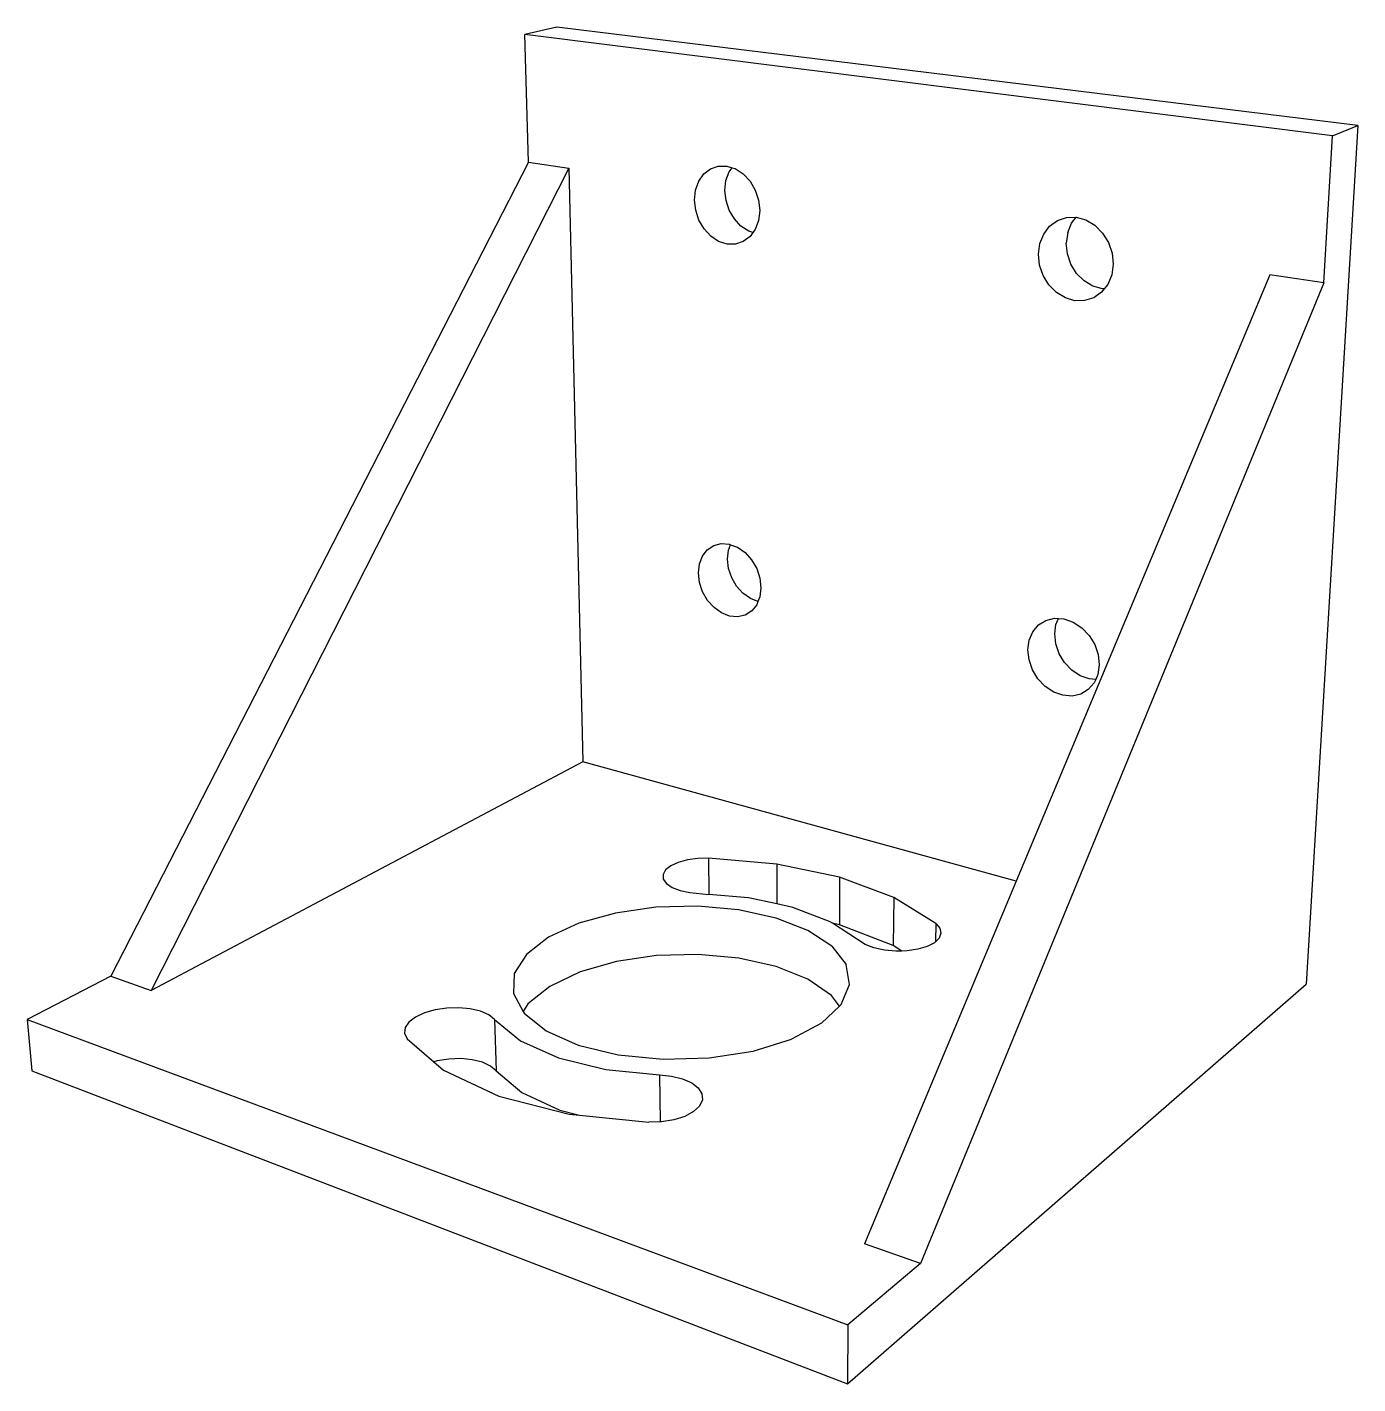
# Model space of a CAD drawing. Extents: x -39.1 to 29, y -41.4 to 28.1.
import ezdxf

# ---------------------------------------------------------------- set-up
doc = ezdxf.new("R2010")
doc.units = 0
doc.layers.get('0').update_dxf_attribs({"linetype": 'CONTINUOUS'})

msp = doc.modelspace()

# ---------------------------------------------------------------- linework, layer by layer
for p, q in [((-11.949, 28.056), (-13.583, 27.676)), ((29.047, 23.023), (-11.949, 28.056)), ((27.743, 22.503), (-13.583, 27.676)), ((-13.401, 21.153), (-13.583, 27.676)), ((29.047, 23.023), (26.397, -20.901)), ((27.743, 22.503), (29.047, 23.023)), ((27.308, 14.967), (27.743, 22.503)), ((-13.401, 21.153), (-34.782, -20.501)), ((-11.333, 20.839), (-32.709, -21.236)), ((-13.401, 21.153), (-11.333, 20.839)), ((-11.333, 20.839), (-10.614, -9.536)), ((-4.087, 20.808), (-3.687, 20.948)), ((-3.687, 20.948), (-3.254, 20.951)), ((-3.254, 20.951), (-2.983, 20.866)), ((-3.133, 20.654), (-2.983, 20.866)), ((-2.983, 20.866), (-2.82, 20.816)), ((-4.851, 19.714), (-4.69, 20.169)), ((-4.69, 20.169), (-4.429, 20.543)), ((-4.429, 20.543), (-4.087, 20.808)), ((-3.349, 19.704), (-3.295, 20.204)), ((-3.295, 20.204), (-3.133, 20.654)), ((-2.82, 20.816), (-2.414, 20.552)), ((-2.414, 20.552), (-2.065, 20.178)), ((-2.065, 20.178), (-1.796, 19.718)), ((-4.904, 19.209), (-4.851, 19.714)), ((-3.292, 19.188), (-3.349, 19.704)), ((-1.796, 19.718), (-1.627, 19.206)), ((-4.845, 18.686), (-4.904, 19.209)), ((-3.127, 18.689), (-3.292, 19.188)), ((-1.627, 19.206), (-1.57, 18.676)), ((-4.677, 18.182), (-4.845, 18.686)), ((-4.413, 17.729), (-4.677, 18.182)), ((-2.866, 18.242), (-3.127, 18.689)), ((-2.527, 17.876), (-2.866, 18.242)), ((-1.627, 18.165), (-1.796, 17.71)), ((-1.57, 18.676), (-1.627, 18.165)), ((13.272, 17.871), (13.67, 18.161)), ((13.67, 18.161), (14.133, 18.317)), ((14.133, 18.317), (14.63, 18.327)), ((14.388, 18.024), (14.63, 18.327)), ((14.63, 18.327), (15.127, 18.191)), ((15.127, 18.191), (15.589, 17.917)), ((-4.07, 17.358), (-4.413, 17.729)), ((-3.671, 17.093), (-4.07, 17.358)), ((-2.131, 17.616), (-2.527, 17.876)), ((-1.914, 17.547), (-2.131, 17.616)), ((-1.914, 17.547), (-2.063, 17.34)), ((-1.796, 17.71), (-1.914, 17.547)), ((12.771, 16.98), (12.966, 17.469)), ((12.966, 17.469), (13.272, 17.871)), ((14.194, 17.541), (14.123, 17.007)), ((14.194, 17.541), (14.388, 18.024)), ((15.589, 17.917), (15.984, 17.523)), ((15.984, 17.523), (16.284, 17.036)), ((-3.242, 16.954), (-3.671, 17.093)), ((-2.811, 16.95), (-3.242, 16.954)), ((-2.409, 17.081), (-2.811, 16.95)), ((-2.063, 17.34), (-2.409, 17.081)), ((12.701, 16.44), (12.771, 16.98)), ((14.179, 16.458), (14.123, 17.007)), ((16.284, 17.036), (16.468, 16.492)), ((12.759, 15.883), (12.701, 16.44)), ((14.359, 15.929), (14.179, 16.458)), ((16.468, 16.492), (16.524, 15.926)), ((24.54, 15.388), (11.556, -15.637)), ((12.942, 15.348), (12.759, 15.883)), ((13.237, 14.869), (12.942, 15.348)), ((14.65, 15.457), (14.359, 15.929)), ((15.033, 15.072), (14.65, 15.457)), ((16.448, 15.38), (16.246, 14.891)), ((16.524, 15.926), (16.448, 15.38)), ((27.308, 14.967), (24.54, 15.388)), ((27.308, 14.967), (6.655, -35.202)), ((13.624, 14.479), (13.237, 14.869)), ((15.482, 14.801), (15.033, 15.072)), ((15.969, 14.663), (15.482, 14.801)), ((16.066, 14.663), (15.931, 14.492)), ((16.066, 14.663), (15.969, 14.663)), ((16.246, 14.891), (16.066, 14.663)), ((14.078, 14.203), (13.624, 14.479)), ((14.568, 14.061), (14.078, 14.203)), ((15.063, 14.063), (14.568, 14.061)), ((15.528, 14.21), (15.063, 14.063)), ((15.931, 14.492), (15.528, 14.21)), ((-4.251, 1.32), (-3.923, 1.537)), ((-3.923, 1.537), (-3.538, 1.634)), ((-3.538, 1.634), (-3.123, 1.602)), ((-3.165, 1.295), (-3.056, 1.577)), ((-3.123, 1.602), (-3.056, 1.577)), ((-3.056, 1.577), (-2.706, 1.444)), ((-2.706, 1.444), (-2.316, 1.169)), ((-4.657, 0.591), (-4.502, 0.997)), ((-4.502, 0.997), (-4.251, 1.32)), ((-3.217, 0.839), (-3.165, 1.295)), ((-3.162, 0.358), (-3.217, 0.839)), ((-2.316, 1.169), (-1.981, 0.797)), ((-1.981, 0.797), (-1.723, 0.353)), ((-4.708, 0.129), (-4.657, 0.591)), ((-4.651, -0.357), (-4.708, 0.129)), ((-3.004, -0.114), (-3.162, 0.358)), ((-1.723, 0.353), (-1.561, -0.132)), ((-4.491, -0.835), (-4.651, -0.357)), ((-2.753, -0.547), (-3.004, -0.114)), ((-2.427, -0.91), (-2.753, -0.547)), ((-1.506, -0.624), (-1.562, -1.09)), ((-1.561, -0.132), (-1.506, -0.624)), ((-4.237, -1.272), (-4.491, -0.835)), ((-3.908, -1.641), (-4.237, -1.272)), ((-2.046, -1.181), (-2.427, -0.91)), ((-1.658, -1.332), (-2.046, -1.181)), ((-1.658, -1.332), (-1.723, -1.496)), ((-1.562, -1.09), (-1.658, -1.332)), ((-3.524, -1.916), (-3.908, -1.641)), ((-3.112, -2.078), (-3.524, -1.916)), ((-2.699, -2.116), (-3.112, -2.078)), ((-2.312, -2.027), (-2.699, -2.116)), ((-1.98, -1.815), (-2.312, -2.027)), ((-1.723, -1.496), (-1.98, -1.815)), ((12.411, -2.875), (12.703, -2.529)), ((12.703, -2.529), (13.083, -2.295)), ((13.083, -2.295), (13.525, -2.188)), ((13.525, -2.188), (13.728, -2.2)), ((13.529, -2.992), (13.596, -2.506)), ((13.596, -2.506), (13.728, -2.2)), ((13.728, -2.2), (13.999, -2.217)), ((13.999, -2.217), (14.474, -2.381)), ((14.474, -2.381), (14.915, -2.669)), ((14.915, -2.669), (15.292, -3.062)), ((12.16, -3.8), (12.226, -3.308)), ((12.226, -3.308), (12.411, -2.875)), ((13.583, -3.502), (13.529, -2.992)), ((15.292, -3.062), (15.579, -3.532)), ((12.216, -4.315), (12.16, -3.8)), ((13.756, -4.002), (13.583, -3.502)), ((14.034, -4.458), (13.756, -4.002)), ((15.579, -3.532), (15.756, -4.046)), ((15.756, -4.046), (15.81, -4.569)), ((12.391, -4.822), (12.216, -4.315)), ((12.673, -5.285), (12.391, -4.822)), ((14.401, -4.841), (14.034, -4.458)), ((14.83, -5.125), (14.401, -4.841)), ((15.81, -4.569), (15.738, -5.065)), ((13.043, -5.673), (12.673, -5.285)), ((15.295, -5.29), (14.83, -5.125)), ((15.546, -5.498), (15.246, -5.84)), ((15.627, -5.314), (15.295, -5.29)), ((15.627, -5.314), (15.546, -5.498)), ((15.738, -5.065), (15.627, -5.314)), ((13.477, -5.962), (13.043, -5.673)), ((13.946, -6.13), (13.477, -5.962)), ((14.418, -6.167), (13.946, -6.13)), ((14.862, -6.068), (14.418, -6.167)), ((15.246, -5.84), (14.862, -6.068)), ((-10.614, -9.536), (-32.709, -21.236)), ((11.556, -15.637), (-10.614, -9.536)), ((-5.265, -14.549), (-5.737, -14.677)), ((-4.735, -14.476), (-5.265, -14.549)), ((-4.183, -14.462), (-4.735, -14.476)), ((-0.699, -14.761), (-4.183, -14.462)), ((-4.183, -14.462), (-4.165, -16.313)), ((-6.386, -15.062), (-6.518, -15.293)), ((-6.119, -14.852), (-6.386, -15.062)), ((-5.737, -14.677), (-6.119, -14.852)), ((2.521, -15.439), (-0.699, -14.761)), ((-0.699, -14.761), (-0.696, -16.804)), ((-6.518, -15.293), (-6.506, -15.53)), ((-6.506, -15.53), (-6.348, -15.757)), ((-6.348, -15.757), (-6.054, -15.958)), ((-6.054, -15.958), (-5.644, -16.118)), ((2.521, -15.439), (2.507, -17.868)), ((5.293, -16.469), (2.521, -15.439)), ((11.556, -15.637), (3.793, -34.187)), ((-5.644, -16.118), (-5.146, -16.226)), ((-5.146, -16.226), (-4.165, -16.313)), ((-2.137, -16.492), (-4.165, -16.313)), ((-0.696, -16.804), (-2.137, -16.492)), ((5.293, -16.469), (5.263, -18.926)), ((7.44, -17.806), (5.293, -16.469)), ((-8.954, -17.271), (-10.825, -17.791)), ((-6.884, -16.976), (-8.954, -17.271)), ((-4.74, -16.92), (-6.884, -16.976)), ((-2.647, -17.106), (-4.74, -16.92)), ((-0.729, -17.525), (-2.647, -17.106)), ((0.12, -16.98), (-0.696, -16.804)), ((2.039, -17.717), (0.12, -16.98)), ((-10.825, -17.791), (-12.379, -18.508)), ((0.895, -18.156), (-0.729, -17.525)), ((2.153, -17.791), (2.039, -17.717)), ((2.507, -17.868), (2.153, -17.791)), ((3.828, -18.882), (2.153, -17.791)), ((5.263, -18.926), (2.507, -17.868)), ((7.44, -17.806), (7.424, -18.741)), ((7.44, -17.806), (7.647, -18.047)), ((7.647, -18.047), (7.708, -18.302)), ((-12.379, -18.508), (-13.51, -19.384)), ((2.118, -18.964), (0.895, -18.156)), ((7.424, -18.741), (7.377, -18.786)), ((7.616, -18.555), (7.424, -18.741)), ((7.708, -18.302), (7.616, -18.555)), ((-13.51, -19.384), (-14.131, -20.366)), ((-4.713, -19.389), (-6.846, -19.446)), ((-2.632, -19.58), (-4.713, -19.389)), ((2.118, -18.964), (2.85, -19.905)), ((4.277, -19.055), (3.828, -18.882)), ((4.81, -19.172), (4.277, -19.055)), ((5.39, -19.225), (4.81, -19.172)), ((5.714, -19.216), (5.263, -18.926)), ((5.714, -19.216), (5.39, -19.225)), ((5.977, -19.209), (5.714, -19.216)), ((6.529, -19.126), (5.977, -19.209)), ((7.007, -18.981), (6.529, -19.126)), ((7.377, -18.786), (7.007, -18.981)), ((-8.904, -19.749), (-10.764, -20.283)), ((-6.846, -19.446), (-8.904, -19.749)), ((-0.725, -20.011), (-2.632, -19.58)), ((0.89, -20.659), (-0.725, -20.011)), ((3.022, -20.92), (2.85, -19.905)), ((-34.782, -20.501), (-39.065, -22.718)), ((-34.782, -20.501), (-32.709, -21.236)), ((-14.131, -20.366), (-14.179, -21.393)), ((-10.764, -20.283), (-12.308, -21.02)), ((2.106, -21.489), (0.89, -20.659)), ((-14.179, -21.393), (-13.673, -22.314)), ((-12.308, -21.02), (-13.432, -21.919)), ((2.512, -22.028), (2.106, -21.489)), ((2.604, -21.941), (3.022, -20.92)), ((2.917, -41.359), (26.397, -20.901)), ((-17.583, -22.129), (-18.183, -22.219)), ((-16.969, -22.112), (-17.583, -22.129)), ((-16.382, -22.169), (-16.969, -22.112)), ((-15.86, -22.296), (-16.382, -22.169)), ((-13.432, -21.919), (-13.673, -22.314)), ((1.6, -22.898), (2.512, -22.028)), ((2.604, -21.941), (2.512, -22.028)), ((-39.065, -22.718), (2.939, -38.343)), ((-39.065, -22.718), (-38.83, -25.342)), ((-19.524, -22.846), (-19.717, -23.129)), ((-19.187, -22.589), (-19.524, -22.846)), ((-18.73, -22.375), (-19.187, -22.589)), ((-18.183, -22.219), (-18.73, -22.375)), ((-15.438, -22.484), (-15.86, -22.296)), ((-15.144, -22.723), (-15.438, -22.484)), ((-15.144, -22.723), (-13.82, -23.801)), ((-15.144, -22.723), (-15.053, -25.348)), ((-13.673, -22.314), (-13.63, -22.394)), ((-13.63, -22.394), (-12.501, -23.295)), ((1.6, -22.898), (0.066, -23.716)), ((-19.717, -23.129), (-19.75, -23.42)), ((-19.75, -23.42), (-19.62, -23.698)), ((-12.501, -23.295), (-10.857, -24.027)), ((-19.62, -23.698), (-18.249, -24.881)), ((-13.82, -23.801), (-11.874, -24.679)), ((-10.857, -24.027), (-8.812, -24.527)), ((-1.898, -24.329), (0.066, -23.716)), ((-18.074, -24.83), (-18.249, -24.881)), ((-18.249, -24.881), (-17.752, -25.31)), ((-17.478, -24.738), (-18.074, -24.83)), ((-16.867, -24.72), (-17.478, -24.738)), ((-16.284, -24.778), (-16.867, -24.72)), ((-15.765, -24.908), (-16.284, -24.778)), ((-15.345, -25.102), (-15.765, -24.908)), ((-11.874, -24.679), (-9.438, -25.281)), ((-8.812, -24.527), (-6.517, -24.753)), ((-6.517, -24.753), (-4.15, -24.685)), ((-4.15, -24.685), (-1.898, -24.329)), ((-38.83, -25.342), (2.917, -41.359)), ((-17.752, -25.31), (-14.924, -26.637)), ((-15.053, -25.348), (-15.345, -25.102)), ((-15.053, -25.348), (-13.736, -26.454)), ((-9.438, -25.281), (-6.698, -25.554)), ((-6.698, -25.554), (-6.078, -25.615)), ((-6.698, -25.554), (-6.661, -27.956)), ((-6.078, -25.615), (-5.517, -25.753)), ((-5.517, -25.753), (-5.051, -25.959)), ((-5.051, -25.959), (-4.713, -26.219)), ((-4.713, -26.219), (-4.525, -26.517)), ((-14.924, -26.637), (-11.328, -27.556)), ((-13.736, -26.454), (-11.8, -27.354)), ((-4.503, -26.832), (-4.65, -27.144)), ((-4.525, -26.517), (-4.503, -26.832)), ((-11.8, -27.354), (-10.798, -27.61)), ((-11.328, -27.556), (-10.798, -27.61)), ((-10.798, -27.61), (-7.247, -27.974)), ((-5.404, -27.672), (-5.962, -27.851)), ((-4.957, -27.431), (-5.404, -27.672)), ((-4.65, -27.144), (-4.957, -27.431)), ((-6.661, -27.956), (-7.247, -27.974)), ((-6.591, -27.954), (-6.661, -27.956)), ((-5.962, -27.851), (-6.591, -27.954)), ((6.655, -35.202), (3.793, -34.187)), ((6.655, -35.202), (2.939, -38.343)), ((2.939, -38.343), (2.917, -41.359))]:
    msp.add_line(p, q)

doc.saveas('drawing.dxf')
